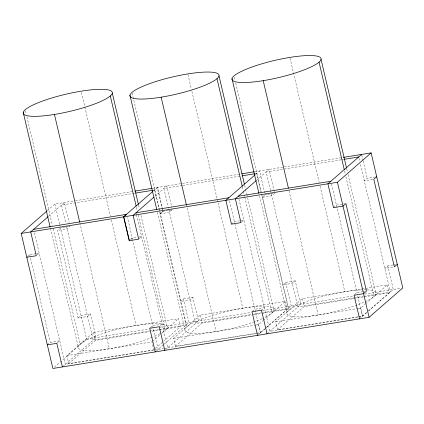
<?xml version="1.0" encoding="UTF-8"?>
<svg xmlns="http://www.w3.org/2000/svg" width="424" height="424" viewBox="0 0 424 424"><rect width="100%" height="100%" fill="white"/><g stroke="black" fill="none" stroke-linecap="round" stroke-linejoin="round"><path stroke-width="0.32" stroke-dasharray="2.12 1.59" d="M47.472 210.537L54.908 204.055L74.825 200.833M48.548 216.346L64.411 202.518L69.096 222.483M27.274 256.843L29.701 254.729L36.035 253.706M62.858 366.511L96.084 337.552L90.545 313.935L87.63 316.474L78.127 318.011L57.585 230.423L60.5 227.884L86.581 339.094L61.793 360.697M37.264 254.882L39.204 253.192L36.671 253.6M153.329 190.943L157.293 187.488L162.281 208.741M153.297 190.201L154.601 189.994L157.511 187.456L163.102 211.285L160.192 213.823L159.286 209.959M154.903 196.323L166.796 185.951L171.784 207.203M130.634 239.433L132.087 238.161L137.259 237.323M159.424 329.374L186.057 325.065L159.97 213.855L162.885 211.316L165.418 210.908M130.852 239.396L132.304 238.129L127.47 217.517M139.162 238.739L141.589 236.624L137.789 237.239M47.334 344.855L50.244 342.316L59.747 340.779L56.837 343.318M78.127 318.011L81.042 315.472L90.545 313.935M255.603 174.397L259.567 170.941L265.159 194.77L267.056 194.462M256.679 180.205L269.07 169.404L274.662 193.233L271.747 195.771L262.244 197.308L264.671 195.194M153.79 349.827L68.746 363.591L66.881 355.646L93.556 332.395L178.605 318.636L180.465 326.575L163.669 341.219M54.357 367.179L61.3 361.126M68.746 363.591L95.421 340.339L149.306 331.621M231.451 224.153L234.361 221.614L239.433 220.793M241.436 222.192L243.864 220.072L240.064 220.692M150.207 327.863L152.629 325.749L162.132 324.212L159.223 326.75M192.931 297.367L183.428 298.909L180.518 301.443L190.016 299.906L192.931 297.367L198.469 320.989L165.259 349.938M152.423 341.453L159.832 334.997M161.809 333.275L178.605 318.636M155.274 348.539L163.176 341.649M156.228 351.061L163.685 344.558M164.183 344.129L188.966 322.526L183.428 298.904M255.942 333.301L175.441 346.323L173.575 338.384L200.25 315.133L285.299 301.369L287.165 309.313L266.415 327.397M333.508 207.638L336.418 205.099L344.654 203.764M375.452 176.925L367.216 178.255L364.301 180.794L373.173 179.357M175.441 346.323L202.116 323.072L251.453 315.09M252.476 311.311L254.904 309.197L264.406 307.66L261.497 310.198M295.205 280.815L285.702 282.358L282.792 284.896L292.29 283.354L295.205 280.815L300.743 304.437M256.048 325.038L258.624 324.62L263.071 320.745M263.564 320.316L285.299 301.369M256.589 333.195L260.484 332.564L265.922 327.826M258.502 334.51L265.959 328.012M266.458 327.577L291.24 305.974M357.999 316.786L277.497 329.814L275.632 321.869L302.307 298.618L387.356 284.854L389.216 292.799L368.472 310.882M267.035 333.821L300.743 304.437M277.497 329.814L304.172 306.557L389.216 292.799M354.533 294.802L356.96 292.682L362.027 291.866M392.825 265.021L387.753 265.843L384.844 268.381L393.08 267.046M358.105 308.524L360.681 308.105L365.128 304.231M365.621 303.801L387.356 284.854M358.646 316.68L362.541 316.05L367.979 311.311M359.589 318.843L366.527 312.79M368.514 311.062L393.297 289.459L387.759 265.843M75.477 200.727L134.074 191.245M152.958 188.192L181.822 183.518M182.479 183.412L241.277 173.898M254.994 171.678L342.724 157.484M134.419 193.259L61.501 205.057L65.731 223.093M182.177 185.532L163.887 188.489L168.116 206.525M182.834 185.426L241.632 175.907M255.349 173.692L256.658 173.48L288.331 308.513L195.559 323.523L168.264 207.166M341.113 159.811L266.161 171.943L270.39 189.973M341.765 159.705L343.721 159.387M62.397 227.577L64.93 227.169M65.566 227.068L68.1 226.655M68.73 226.554L70.002 226.347L67.087 228.886L57.585 230.423M166.054 210.808L168.673 210.383M169.218 210.293L171.768 209.88M267.692 194.362L270.226 193.948M270.862 193.847L273.395 193.434M159.97 213.855L169.473 212.318L172.388 209.779L171.932 207.85M393.456 264.921L395.359 264.613M362.663 291.765L365.197 291.352M86.581 339.094L148.697 329.04M159.737 327.254L251.384 312.424M262.493 310.628L353.536 295.894M364.619 294.102L400.897 288.23M158.772 329.474L93.169 340.09L66.637 226.957M353.886 297.902L297.834 306.976L270.538 190.62M354.538 297.802L363.013 296.429M363.665 296.323L390.387 291.998L360.374 164.046M151.903 331.197L180.465 326.575M254.05 314.672L261.195 313.516M261.841 313.41L287.165 309.313M66.881 355.646L151.93 341.887L153.647 349.217M173.575 338.384L255.402 325.139M275.632 321.869L357.459 308.63M153.621 350.102L65.285 364.396L34.217 231.939M154.272 350.001L158.168 349.371L132.542 240.095M158.391 349.334L163.457 348.512M164.088 348.411L255.868 333.561M256.525 333.455L260.442 332.819L255.651 312.393M361.778 155.067L362.986 160.219M363.135 160.866L367.216 178.255M359.017 158.253L359.769 161.47M346.726 168.816L347.484 172.038M348.088 174.614L376.019 293.705M344.574 170.946L345.327 174.169M345.931 176.744L374.016 296.482M360.681 308.105L362.541 316.05M331.436 183.846L356.96 292.682M357.708 295.878L362.499 316.304L269.945 331.282L239.03 199.466M290.021 58.051L319.166 182.299M320.067 186.163L344.834 291.733M289.014 190.742L318.154 314.984M302.307 298.618L304.172 306.557M285.702 282.358L291.24 305.974M234.313 77.205L235.066 80.422M235.67 82.998L261.189 191.791M262.096 195.655L288.972 310.241M259.488 195.856L286.969 313.018M244.674 185.33L245.427 188.553M245.581 189.194L246.636 193.699M246.784 194.346L273.962 310.22M242.369 186.82L243.275 190.683M243.424 191.325L244.632 196.476M244.781 197.118L271.959 312.997M258.624 324.62L260.484 332.564M229.527 201.002L234.663 222.902M234.817 223.543L255.502 311.751M187.964 74.566L191.288 88.733M191.892 91.303L217.862 202.031M218.016 202.672L242.777 308.248M187.111 207.903L216.102 331.499M200.25 315.133L202.116 323.072M162.429 209.387L162.885 211.316M132.103 93.073L159.885 211.523M160.039 212.17L186.915 326.756M154.601 189.994L159.133 209.313M157.431 212.366L184.912 329.533M138.579 205.174L139.337 208.391M140.996 215.472L167.268 327.487M136.427 207.304L137.18 210.521M138.24 215.026L165.265 330.259M136.003 212.795L136.305 214.083M136.454 214.724L167.671 347.834M132.087 238.161L132.389 239.449M81.424 92.474L110.415 216.076M111.316 219.939L136.083 325.515M79.813 222.589L109.403 348.767M93.556 332.395L95.421 340.339M54.908 204.055L59.593 224.02M59.742 224.667L60.197 226.596M25.562 110.982L26.314 114.204M26.919 116.775L52.438 225.573M53.191 228.79L80.221 344.023M50.435 228.345L78.217 346.795M29.701 254.729L50.244 342.316M152.364 337.213A45.728 8.803 -13.2 0 1 80.115 349.387A45.728 8.803 -13.2 0 1 128.732 326.84A45.728 8.803 -13.2 0 1 160.367 333.502M159.88 333.762A45.728 8.803 -13.2 0 1 152.9 336.995M254.453 321.715A45.728 8.803 -13.2 0 1 185.405 331.192A45.728 8.803 -13.2 0 1 242.014 308.375A45.728 8.803 -13.2 0 1 262.737 318.376M262.133 318.647A45.728 8.803 -13.2 0 1 255.057 321.493M367.02 289.899A45.728 8.803 -13.2 0 1 338.977 310.58A45.728 8.803 -13.2 0 1 289.062 310.161A45.728 8.803 -13.2 0 1 363.167 289.868M364.306 289.852A45.728 8.803 -13.2 0 1 366.368 289.878"/><path stroke-width="0.64" d="M343.376 157.378L371.127 152.889L402.8 287.923L369.092 317.306L52.873 368.472L21.2 233.439L46.979 210.972M48.05 216.775L30.703 231.902L36.289 255.73L26.791 257.267M152.836 191.378L123.585 216.871L129.177 240.7L138.68 239.163L133.088 215.334L153.907 197.187M255.11 174.826L225.859 200.319L231.451 224.153L240.954 222.611L235.362 198.782L256.181 180.635M361.624 154.426L327.916 183.804L333.508 207.638L343.011 206.101L345.92 203.562L366.463 291.145L363.554 293.684L354.051 295.221L359.589 318.843M21.2 233.439L337.419 182.267L371.127 152.889M376.719 176.718L373.804 179.257L394.346 266.844L397.262 264.306M134.726 191.139L152.306 188.298M241.929 173.792L254.342 171.784M135.722 193.047L152.645 190.307M242.284 175.801L254.697 173.792M344.373 159.286L358.715 156.965M33.613 229.363L126.718 214.295L123.803 216.834L129.394 240.662M136.003 212.795L228.774 197.78M238.277 196.243L330.831 181.271M47.334 344.855L56.837 343.318L62.376 366.935M321.058 59.381A45.728 8.803 -13.2 0 1 252.646 82.044A45.728 8.803 -13.2 0 1 255.895 65.678A45.728 8.803 -13.2 0 1 321.058 59.381L346.578 168.174M319.055 62.153L344.272 169.658M337.419 182.267L369.092 317.306M263.198 80.661L288.41 188.166M232.008 78.689L258.884 193.28M219.007 75.896A45.728 8.803 -13.2 0 1 150.589 98.559A45.728 8.803 -13.2 0 1 153.838 82.192A45.728 8.803 -13.2 0 1 219.007 75.896L244.372 184.043M217.003 78.668L242.215 186.173M267.035 333.821L261.497 310.198L251.994 311.735L257.532 335.358M161.141 97.175L186.507 205.327M129.951 95.204L156.827 209.795M112.307 93.158A45.728 8.803 -13.2 0 1 43.895 115.826A45.728 8.803 -13.2 0 1 47.144 99.46A45.728 8.803 -13.2 0 1 112.307 93.158L138.431 204.527M110.304 95.935L136.125 206.016M164.761 350.367L159.223 326.75L149.72 328.287L155.258 351.904M54.447 114.443L79.659 221.948M23.256 112.471L50.133 227.057"/></g></svg>
